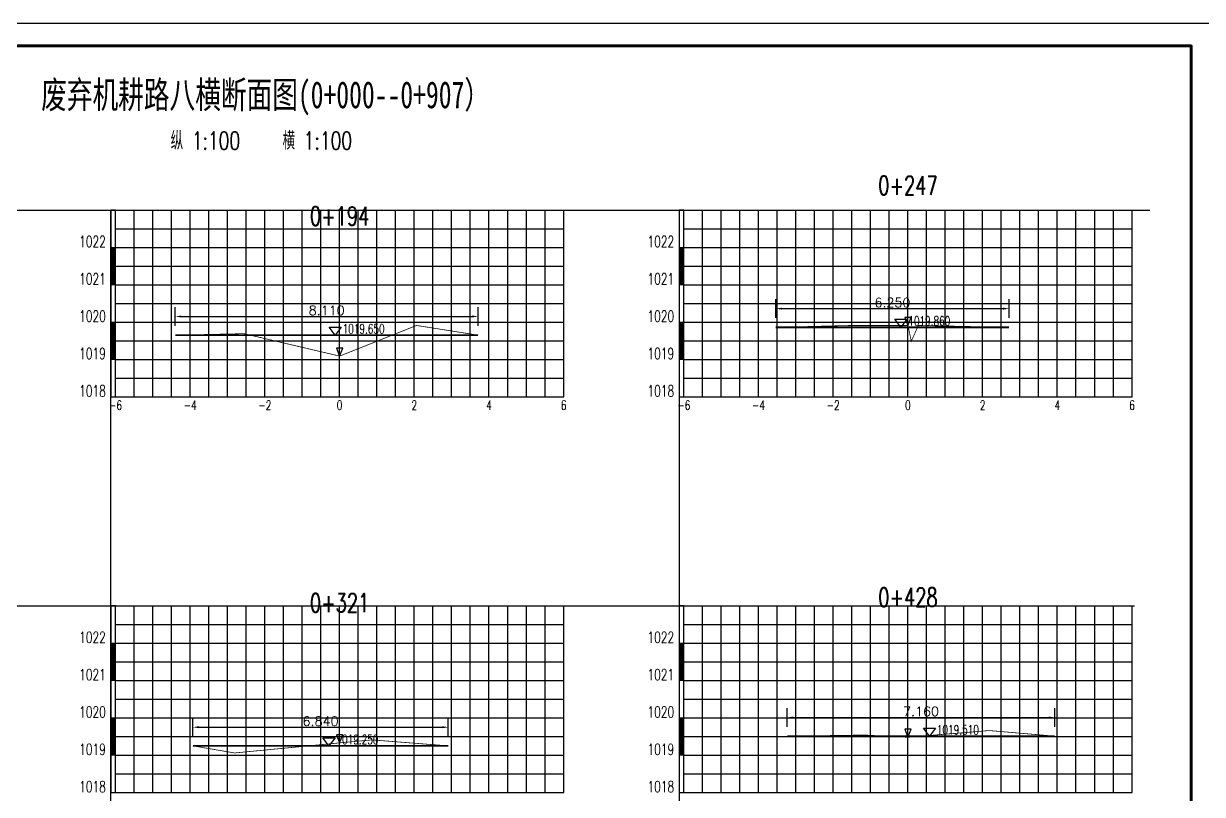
# Model space of a CAD drawing. Extents: x 695776 to 1250176, y 4443437 to 9025597.
# Drawn here: x 868899 to 900464, y 4497841 to 4518480 of the extents above; entities that cross this region are included whole.
import ezdxf
from ezdxf.enums import TextEntityAlignment as Align

# ---------------------------------------------------------------- set-up
doc = ezdxf.new("R2010")
doc.units = 0
doc.header["$LTSCALE"] = 0.5
doc.header["$PDSIZE"] = 0.2
doc.linetypes.add('ACAD_ISO07W100', pattern=[3.5, 0.5, -3])
doc.linetypes.add('CENTER2', pattern=[28.575, 19.05, -3.175, 3.175, -3.175])
doc.layers.get('0').update_dxf_attribs({"linetype": 'CONTINUOUS'})
doc.layers.get('Defpoints').update_dxf_attribs({"linetype": 'CONTINUOUS'})
for name, color, linetype in [('KEDU', 7, 'CONTINUOUS'), ('MIGE', 4, 'ACAD_ISO07W100'), ('MIGE1', 11, 'CONTINUOUS'), ('SANJIAO', 212, 'CONTINUOUS'), ('SHEJI', 1, 'CONTINUOUS'), ('YUANSHI', 2, 'CONTINUOUS'), ('YUANSHI1', 73, 'CONTINUOUS'), ('ZHOUXIAN', 20, 'CENTER2'), ('图框', 7, 'CONTINUOUS'), ('辅助线', 3, 'CONTINUOUS')]:
    doc.layers.add(name, color=color, linetype=linetype)
doc.styles.get("Standard").update_dxf_attribs({"font": 'rs.shx', "bigfont": 'hztxt.shx'})
doc.styles.add('仿宋', font='仿宋_GB2312.ttf', dxfattribs={"width": 0.7})
doc.dimstyles.get("Standard").update_dxf_attribs({"dimtxt": 0.18, "dimasz": 0.18, "dimexe": 0.18, "dimexo": 0.0625, "dimgap": 0.09, "dimtad": 0, "dimtih": 1, "dimtoh": 1, "dimdec": 4, "dimzin": 0, "dimdsep": 46, "dimtxsty": 'Standard', "dimcen": 0.09, "dimadec": 0, "dimazin": 0, "dimtfac": 1, "dimtdec": 4, "dimtofl": 0, "dimtmove": 0, "dimatfit": 3, "dimfxl": 0, "dimtolj": 1, "dimtzin": 0, "dimarcsym": 0})

# ---------------------------------------------------------------- blocks, each defined once
blk = doc.blocks.new('zhunghao')
blk.add_lwpolyline([(0, 0), (0.33, 0.86), (-0.33, 0.86), (0, 0)])
blk = doc.blocks.new('ele_sym08')
blk.add_line((0, 0), (5.6, 0))
blk.add_lwpolyline([(0.9, 0), (0.25, 0.86), (1.55, 0.86), (0.9, 0)])
at = {"width": 0.7}
blk.add_attdef('ELEVAT', (1.7, 0.18), '', height=1, dxfattribs=at)
blk = doc.blocks.new('*D799')
at = {"color": 0, "lineweight": -2}
for p, q in [((872961, 4510388), (872961, 4510888)), ((881071, 4510388), (881071, 4510888)), ((873124, 4510638), (880909, 4510638))]:
    blk.add_line(p, q, dxfattribs=at)
at = {"color": 0}
for points in [[(873124, 4510665), (873124, 4510611), (872961, 4510638)], [(880909, 4510665), (880909, 4510611), (881071, 4510638)]]:
    blk.add_solid(points, dxfattribs=at)
at = {"layer": 'Defpoints', "color": 0}
for p in [(881071, 4510638), (872961, 4510138), (881071, 4510138)]:
    blk.add_point(p, dxfattribs=at)
at = {"color": 0, "insert": (877016, 4510800), "char_height": 250, "attachment_point": 5}
blk.add_mtext('\\A1;8.110', dxfattribs=at)
blk = doc.blocks.new('bc1_100')
blk.add_lwpolyline([(0.064, 1), (-0.063, 1), (-0.063, 0), (0.064, 0)], close=True)
at = {"width": 0.7}
blk.add_attdef('BC', text='', height=0.3, dxfattribs=at).set_placement((-0.193, 0.007), align=Align.RIGHT)
blk = doc.blocks.new('bc0_100')
for p, q in [((-0.063, 1), (-0.063, 0)), ((0.063, 0), (0.063, 1))]:
    blk.add_line(p, q)
at = {"const_width": 0.126}
blk.add_lwpolyline([(0, 1), (0, 0)], dxfattribs=at)
at = {"width": 0.7}
blk.add_attdef('BC', text='', height=0.3, dxfattribs=at).set_placement((-0.193, 0.007), align=Align.RIGHT)
blk = doc.blocks.new('*D800')
at = {"color": 0, "lineweight": -2}
for p, q in [((889039, 4510598), (889039, 4511098)), ((895289, 4510598), (895289, 4511098)), ((889202, 4510848), (895127, 4510848))]:
    blk.add_line(p, q, dxfattribs=at)
at = {"color": 0}
for points in [[(889202, 4510875), (889202, 4510821), (889039, 4510848)], [(895127, 4510875), (895127, 4510821), (895289, 4510848)]]:
    blk.add_solid(points, dxfattribs=at)
at = {"layer": 'Defpoints', "color": 0}
for p in [(895289, 4510848), (889039, 4510348), (895289, 4510348)]:
    blk.add_point(p, dxfattribs=at)
at = {"color": 0, "insert": (892164, 4511010), "char_height": 250, "attachment_point": 5}
blk.add_mtext('\\A1;6.250', dxfattribs=at)
blk = doc.blocks.new('*D802')
at = {"color": 0, "lineweight": -2}
for p, q in [((873431, 4499391), (873431, 4499891)), ((880271, 4499391), (880271, 4499891)), ((873594, 4499641), (880109, 4499641))]:
    blk.add_line(p, q, dxfattribs=at)
at = {"color": 0}
for points in [[(873594, 4499668), (873594, 4499614), (873431, 4499641)], [(880109, 4499668), (880109, 4499614), (880271, 4499641)]]:
    blk.add_solid(points, dxfattribs=at)
at = {"layer": 'Defpoints', "color": 0}
for p in [(880271, 4499641), (873431, 4499141), (880271, 4499141)]:
    blk.add_point(p, dxfattribs=at)
at = {"color": 0, "insert": (876851, 4499804), "char_height": 250, "attachment_point": 5}
blk.add_mtext('\\A1;6.840', dxfattribs=at)
blk = doc.blocks.new('*D803')
at = {"color": 0, "lineweight": -2}
for p, q in [((889349, 4499651), (889349, 4500151)), ((896509, 4499651), (896509, 4500151)), ((889512, 4499901), (896347, 4499901))]:
    blk.add_line(p, q, dxfattribs=at)
at = {"color": 0}
for points in [[(889512, 4499928), (889512, 4499874), (889349, 4499901)], [(896347, 4499928), (896347, 4499874), (896509, 4499901)]]:
    blk.add_solid(points, dxfattribs=at)
at = {"layer": 'Defpoints', "color": 0}
for p in [(896509, 4499901), (889349, 4499401), (896509, 4499401)]:
    blk.add_point(p, dxfattribs=at)
at = {"color": 0, "insert": (892929, 4500064), "char_height": 250, "attachment_point": 5}
blk.add_mtext('\\A1;7.160', dxfattribs=at)

msp = doc.modelspace()

# ---------------------------------------------------------------- linework, layer by layer
at = {"layer": 'MIGE', "linetype": 'Continuous'}
for p, q in [((871861.0519, 4508487.6428), (871861.0519, 4513487.6428)), ((872861.0519, 4508487.6428), (872861.0519, 4513487.6428)), ((873861.0519, 4508487.6428), (873861.0519, 4513487.6428)), ((874861.0519, 4508487.6428), (874861.0519, 4513487.6428)), ((875861.0519, 4508487.6428), (875861.0519, 4513487.6428)), ((876861.0519, 4508487.6428), (876861.0519, 4513487.6428)), ((877861.0519, 4508487.6428), (877861.0519, 4513487.6428)), ((878861.0519, 4508487.6428), (878861.0519, 4513487.6428)), ((879861.0519, 4508487.6428), (879861.0519, 4513487.6428)), ((880861.0519, 4508487.6428), (880861.0519, 4513487.6428)), ((881861.0519, 4508487.6428), (881861.0519, 4513487.6428)), ((882861.0519, 4508487.6428), (882861.0519, 4513487.6428)), ((887079.1022, 4508487.6428), (887079.1022, 4513487.6428)), ((888079.1022, 4508487.6428), (888079.1022, 4513487.6428)), ((889079.1022, 4508487.6428), (889079.1022, 4513487.6428)), ((890079.1022, 4508487.6428), (890079.1022, 4513487.6428)), ((891079.1022, 4508487.6428), (891079.1022, 4513487.6428)), ((892079.1022, 4508487.6428), (892079.1022, 4513487.6428)), ((893079.1022, 4508487.6428), (893079.1022, 4513487.6428)), ((894079.1022, 4508487.6428), (894079.1022, 4513487.6428)), ((895079.1022, 4508487.6428), (895079.1022, 4513487.6428)), ((896079.1022, 4508487.6428), (896079.1022, 4513487.6428)), ((897079.1022, 4508487.6428), (897079.1022, 4513487.6428)), ((898079.1022, 4508487.6428), (898079.1022, 4513487.6428)), ((871361.0519, 4512987.6428), (883361.0519, 4512987.6428)), ((886579.1022, 4512987.6428), (898579.1022, 4512987.6428)), ((871361.0519, 4511987.6428), (883361.0519, 4511987.6428)), ((886579.1022, 4511987.6428), (898579.1022, 4511987.6428)), ((871361.0519, 4510987.6428), (883361.0519, 4510987.6428)), ((886579.1022, 4510987.6428), (898579.1022, 4510987.6428)), ((871361.0519, 4509987.6428), (883361.0519, 4509987.6428)), ((886579.1022, 4509987.6428), (898579.1022, 4509987.6428)), ((871361.0519, 4508987.6428), (883361.0519, 4508987.6428)), ((886579.1022, 4508987.6428), (898579.1022, 4508987.6428)), ((871861.0519, 4497891.3781), (871861.0519, 4502891.3781)), ((872861.0519, 4497891.3781), (872861.0519, 4502891.3781)), ((873861.0519, 4497891.3781), (873861.0519, 4502891.3781)), ((874861.0519, 4497891.3781), (874861.0519, 4502891.3781)), ((875861.0519, 4497891.3781), (875861.0519, 4502891.3781)), ((876861.0519, 4497891.3781), (876861.0519, 4502891.3781)), ((877861.0519, 4497891.3781), (877861.0519, 4502891.3781)), ((878861.0519, 4497891.3781), (878861.0519, 4502891.3781)), ((879861.0519, 4497891.3781), (879861.0519, 4502891.3781)), ((880861.0519, 4497891.3781), (880861.0519, 4502891.3781)), ((881861.0519, 4497891.3781), (881861.0519, 4502891.3781)), ((882861.0519, 4497891.3781), (882861.0519, 4502891.3781)), ((887079.1022, 4497891.3781), (887079.1022, 4502891.3781)), ((888079.1022, 4497891.3781), (888079.1022, 4502891.3781)), ((889079.1022, 4497891.3781), (889079.1022, 4502891.3781)), ((890079.1022, 4497891.3781), (890079.1022, 4502891.3781)), ((891079.1022, 4497891.3781), (891079.1022, 4502891.3781)), ((892079.1022, 4497891.3781), (892079.1022, 4502891.3781)), ((893079.1022, 4497891.3781), (893079.1022, 4502891.3781)), ((894079.1022, 4497891.3781), (894079.1022, 4502891.3781)), ((895079.1022, 4497891.3781), (895079.1022, 4502891.3781)), ((896079.1022, 4497891.3781), (896079.1022, 4502891.3781)), ((897079.1022, 4497891.3781), (897079.1022, 4502891.3781)), ((898079.1022, 4497891.3781), (898079.1022, 4502891.3781)), ((871361.0519, 4502391.3781), (883361.0519, 4502391.3781)), ((886579.1022, 4502391.3781), (898579.1022, 4502391.3781)), ((871361.0519, 4501391.3781), (883361.0519, 4501391.3781)), ((886579.1022, 4501391.3781), (898579.1022, 4501391.3781)), ((871361.0519, 4500391.3781), (883361.0519, 4500391.3781)), ((886579.1022, 4500391.3781), (898579.1022, 4500391.3781)), ((871361.0519, 4499391.3781), (883361.0519, 4499391.3781)), ((886579.1022, 4499391.3781), (898579.1022, 4499391.3781)), ((871361.0519, 4498391.3781), (883361.0519, 4498391.3781)), ((886579.1022, 4498391.3781), (898579.1022, 4498391.3781))]:
    msp.add_line(p, q, dxfattribs=at)
at = {"layer": 'MIGE1'}
for p, q in [((871361.0519, 4513487.6428), (883361.0519, 4513487.6428)), ((871361.0519, 4508487.6428), (871361.0519, 4513487.6428)), ((872361.0519, 4508487.6428), (872361.0519, 4513487.6428)), ((873361.0519, 4508487.6428), (873361.0519, 4513487.6428)), ((874361.0519, 4508487.6428), (874361.0519, 4513487.6428)), ((875361.0519, 4508487.6428), (875361.0519, 4513487.6428)), ((876361.0519, 4508487.6428), (876361.0519, 4513487.6428)), ((877361.0519, 4508487.6428), (877361.0519, 4513487.6428)), ((878361.0519, 4508487.6428), (878361.0519, 4513487.6428)), ((879361.0519, 4508487.6428), (879361.0519, 4513487.6428)), ((880361.0519, 4508487.6428), (880361.0519, 4513487.6428)), ((881361.0519, 4508487.6428), (881361.0519, 4513487.6428)), ((882361.0519, 4508487.6428), (882361.0519, 4513487.6428)), ((883361.0519, 4508487.6428), (883361.0519, 4513487.6428)), ((886579.1022, 4513487.6428), (898579.1022, 4513487.6428)), ((886579.1022, 4508487.6428), (886579.1022, 4513487.6428)), ((887579.1022, 4508487.6428), (887579.1022, 4513487.6428)), ((888579.1022, 4508487.6428), (888579.1022, 4513487.6428)), ((889579.1022, 4508487.6428), (889579.1022, 4513487.6428)), ((890579.1022, 4508487.6428), (890579.1022, 4513487.6428)), ((891579.1022, 4508487.6428), (891579.1022, 4513487.6428)), ((892579.1022, 4508487.6428), (892579.1022, 4513487.6428)), ((893579.1022, 4508487.6428), (893579.1022, 4513487.6428)), ((894579.1022, 4508487.6428), (894579.1022, 4513487.6428)), ((895579.1022, 4508487.6428), (895579.1022, 4513487.6428)), ((896579.1022, 4508487.6428), (896579.1022, 4513487.6428)), ((897579.1022, 4508487.6428), (897579.1022, 4513487.6428)), ((898579.1022, 4508487.6428), (898579.1022, 4513487.6428)), ((871361.0519, 4512487.6428), (883361.0519, 4512487.6428)), ((886579.1022, 4512487.6428), (898579.1022, 4512487.6428)), ((871361.0519, 4511487.6428), (883361.0519, 4511487.6428)), ((886579.1022, 4511487.6428), (898579.1022, 4511487.6428)), ((871361.0519, 4510487.6428), (883361.0519, 4510487.6428)), ((886579.1022, 4510487.6428), (898579.1022, 4510487.6428)), ((871361.0519, 4509487.6428), (883361.0519, 4509487.6428)), ((886579.1022, 4509487.6428), (898579.1022, 4509487.6428)), ((871361.0519, 4508487.6428), (883361.0519, 4508487.6428)), ((886579.1022, 4508487.6428), (898579.1022, 4508487.6428)), ((871361.0519, 4502891.3781), (883361.0519, 4502891.3781)), ((871361.0519, 4497891.3781), (871361.0519, 4502891.3781)), ((872361.0519, 4497891.3781), (872361.0519, 4502891.3781)), ((873361.0519, 4497891.3781), (873361.0519, 4502891.3781)), ((874361.0519, 4497891.3781), (874361.0519, 4502891.3781)), ((875361.0519, 4497891.3781), (875361.0519, 4502891.3781)), ((876361.0519, 4497891.3781), (876361.0519, 4502891.3781)), ((877361.0519, 4497891.3781), (877361.0519, 4502891.3781)), ((878361.0519, 4497891.3781), (878361.0519, 4502891.3781)), ((879361.0519, 4497891.3781), (879361.0519, 4502891.3781)), ((880361.0519, 4497891.3781), (880361.0519, 4502891.3781)), ((881361.0519, 4497891.3781), (881361.0519, 4502891.3781)), ((882361.0519, 4497891.3781), (882361.0519, 4502891.3781)), ((883361.0519, 4497891.3781), (883361.0519, 4502891.3781)), ((886579.1022, 4502891.3781), (898579.1022, 4502891.3781)), ((886579.1022, 4497891.3781), (886579.1022, 4502891.3781)), ((887579.1022, 4497891.3781), (887579.1022, 4502891.3781)), ((888579.1022, 4497891.3781), (888579.1022, 4502891.3781)), ((889579.1022, 4497891.3781), (889579.1022, 4502891.3781)), ((890579.1022, 4497891.3781), (890579.1022, 4502891.3781)), ((891579.1022, 4497891.3781), (891579.1022, 4502891.3781)), ((892579.1022, 4497891.3781), (892579.1022, 4502891.3781)), ((893579.1022, 4497891.3781), (893579.1022, 4502891.3781)), ((894579.1022, 4497891.3781), (894579.1022, 4502891.3781)), ((895579.1022, 4497891.3781), (895579.1022, 4502891.3781)), ((896579.1022, 4497891.3781), (896579.1022, 4502891.3781)), ((897579.1022, 4497891.3781), (897579.1022, 4502891.3781)), ((898579.1022, 4497891.3781), (898579.1022, 4502891.3781)), ((871361.0519, 4501891.3781), (883361.0519, 4501891.3781)), ((886579.1022, 4501891.3781), (898579.1022, 4501891.3781)), ((871361.0519, 4500891.3781), (883361.0519, 4500891.3781)), ((886579.1022, 4500891.3781), (898579.1022, 4500891.3781)), ((871361.0519, 4499891.3781), (883361.0519, 4499891.3781)), ((886579.1022, 4499891.3781), (898579.1022, 4499891.3781)), ((871361.0519, 4498891.3781), (883361.0519, 4498891.3781)), ((886579.1022, 4498891.3781), (898579.1022, 4498891.3781)), ((871361.0519, 4497891.3781), (883361.0519, 4497891.3781)), ((886579.1022, 4497891.3781), (898579.1022, 4497891.3781))]:
    msp.add_line(p, q, dxfattribs=at)
at = {"layer": 'SHEJI', "const_width": 50}
for points in [[(872961.0519, 4510137.6428), (874971.7186, 4510137.6428), (877361.0519, 4510137.6428), (878767.8812, 4510137.6428), (881071.0519, 4510137.6428)], [(889039.1022, 4510347.6428), (892579.1022, 4510347.6428), (892589.8165, 4510347.6428), (892836.4831, 4510347.6428), (895289.1022, 4510347.6428)], [(889349.1022, 4499401.3781), (891999.1022, 4499401.3781), (892579.1022, 4499401.3781), (892942.4355, 4499401.3781), (896509.1022, 4499401.3781)], [(873431.0519, 4499141.3781), (876528.4593, 4499141.3781), (877361.0519, 4499141.3781), (880271.0519, 4499141.3781)]]:
    msp.add_lwpolyline(points, dxfattribs=at)
at = {"layer": 'YUANSHI', "const_width": 20}
for points in [[(872961.0519, 4510137.6428), (874801.0519, 4510177.6428), (874971.7186, 4510137.6428)], [(878767.8812, 4510137.6428), (879421.0519, 4510397.6428), (881071.0519, 4510137.6428)], [(889039.1022, 4510347.6428), (891059.1022, 4510397.6428), (892579.1022, 4510397.6428), (892589.8165, 4510347.6428)], [(892836.4831, 4510347.6428), (892859.1022, 4510397.6428), (895289.1022, 4510347.6428)], [(889349.1022, 4499401.3781), (891419.1022, 4499431.3781), (891999.1022, 4499401.3781)], [(892942.4355, 4499401.3781), (894759.1022, 4499551.3781), (896509.1022, 4499401.3781)], [(876528.4593, 4499141.3781), (877361.0519, 4499221.3781), (878231.0519, 4499301.3781), (880271.0519, 4499141.3781)]]:
    msp.add_lwpolyline(points, dxfattribs=at)
at = {"layer": 'YUANSHI1', "const_width": 20}
for points in [[(874971.7186, 4510137.6428), (877361.0519, 4509577.6428), (878767.8812, 4510137.6428)], [(892589.8165, 4510347.6428), (892669.1022, 4509977.6428), (892836.4831, 4510347.6428)], [(891999.1022, 4499401.3781), (892579.1022, 4499371.3781), (892942.4355, 4499401.3781)], [(873431.0519, 4499141.3781), (874551.0519, 4498951.3781), (876528.4593, 4499141.3781)]]:
    msp.add_lwpolyline(points, dxfattribs=at)
at = {"layer": 'ZHOUXIAN'}
for p, q in [((877361.0519, 4509077.6428), (877361.0519, 4510897.6428)), ((892579.1022, 4509477.6428), (892579.1022, 4510897.6428)), ((892579.1022, 4498871.3781), (892579.1022, 4500051.3781)), ((877361.0519, 4498451.3781), (877361.0519, 4499801.3781))]:
    msp.add_line(p, q, dxfattribs=at)
at = {"layer": '图框', "linetype": 'Continuous', "lineweight": -2, "flags": 128}
msp.add_lwpolyline([(850364.3186, 4518480.4611), (850364.3186, 4482840.4611), (900764.3186, 4482840.4611), (900764.3186, 4518480.4611), (850364.3186, 4518480.4611)], dxfattribs=at)
at = {"layer": '图框', "linetype": 'Continuous', "lineweight": 60, "flags": 128}
msp.add_lwpolyline([(853364.3186, 4517880.4611), (900164.3186, 4517880.4611), (900164.3186, 4483440.4611), (853364.3186, 4483440.4611), (853364.3186, 4517880.4611)], dxfattribs=at)
at = {"layer": '辅助线'}
for points in [[(856194.3859, 4513487.6428), (899059.899, 4513487.6428)], [(871234.8564, 4493105.0944), (871234.8564, 4513487.6428)], [(886452.9067, 4513487.6428), (886452.9067, 4492810.2443)], [(856194.3859, 4502891.3781), (898649.7275, 4502891.3781)]]:
    msp.add_lwpolyline(points, dxfattribs=at)

# ---------------------------------------------------------------- block references
at = {"xscale": 250, "yscale": 250, "zscale": 250}
for p, values in [((877016.0519, 4510137.6428), {'ELEVAT': '1019.650'}), ((892164.1022, 4510347.6428), {'ELEVAT': '1019.860'}), ((892929.1022, 4499401.3781), {'ELEVAT': '1019.510'}), ((876851.0519, 4499141.3781), {'ELEVAT': '1019.250'})]:
    msp.add_blockref('ele_sym08', p, dxfattribs=at).add_auto_attribs(values)
at = {"layer": 'KEDU', "xscale": 1000, "yscale": 1000, "zscale": 1000}
for name, p, values in [('bc1_100', (871297.8039, 4512487.6428), {'BC': '1022'}), ('bc1_100', (886515.8542, 4512487.6428), {'BC': '1022'}), ('bc0_100', (871297.8039, 4511487.6428), {'BC': '1021'}), ('bc0_100', (886515.8542, 4511487.6428), {'BC': '1021'}), ('bc1_100', (871297.8039, 4510487.6428), {'BC': '1020'}), ('bc1_100', (886515.8542, 4510487.6428), {'BC': '1020'}), ('bc0_100', (871297.8039, 4509487.6428), {'BC': '1019'}), ('bc0_100', (886515.8542, 4509487.6428), {'BC': '1019'}), ('bc1_100', (871297.8039, 4508487.6428), {'BC': '1018'}), ('bc1_100', (886515.8542, 4508487.6428), {'BC': '1018'}), ('bc1_100', (871297.8039, 4501891.3781), {'BC': '1022'}), ('bc1_100', (886515.8542, 4501891.3781), {'BC': '1022'}), ('bc0_100', (871297.8039, 4500891.3781), {'BC': '1021'}), ('bc0_100', (886515.8542, 4500891.3781), {'BC': '1021'}), ('bc1_100', (871297.8039, 4499891.3781), {'BC': '1020'}), ('bc1_100', (886515.8542, 4499891.3781), {'BC': '1020'}), ('bc0_100', (871297.8039, 4498891.3781), {'BC': '1019'}), ('bc0_100', (886515.8542, 4498891.3781), {'BC': '1019'}), ('bc1_100', (871297.8039, 4497891.3781), {'BC': '1018'}), ('bc1_100', (886515.8542, 4497891.3781), {'BC': '1018'})]:
    msp.add_blockref(name, p, dxfattribs=at).add_auto_attribs(values)
at = {"layer": 'SANJIAO', "xscale": 250, "yscale": 250, "zscale": 250}
for p in [(892579.1022, 4510397.6428), (877361.0519, 4509577.6428), (877361.0519, 4499221.3781), (892579.1022, 4499371.3781)]:
    msp.add_blockref('zhunghao', p, dxfattribs=at)

# ---------------------------------------------------------------- texts
at = {"width": 0.7}
for s, p in [('0+247', (892579.1022, 4513897.6428)), ('0+194', (877361.0519, 4513077.6428)), ('0+321', (877361.0519, 4502721.3781)), ('0+428', (892579.1022, 4502871.3781))]:
    msp.add_text(s, height=500, dxfattribs=at).set_placement(p, align=Align.CENTER)
at = {"layer": 'KEDU', "width": 0.7}
for s, p in [('-6', (871361.0519, 4508137.6428)), ('-4', (873361.0519, 4508137.6428)), ('-2', (875361.0519, 4508137.6428)), ('0', (877361.0519, 4508137.6428)), ('0', (877361.0519, 4508137.6428)), ('2', (879361.0519, 4508137.6428)), ('4', (881361.0519, 4508137.6428)), ('6', (883361.0519, 4508137.6428)), ('-6', (886579.1022, 4508137.6428)), ('-4', (888579.1022, 4508137.6428)), ('-2', (890579.1022, 4508137.6428)), ('0', (892579.1022, 4508137.6428)), ('0', (892579.1022, 4508137.6428)), ('2', (894579.1022, 4508137.6428)), ('4', (896579.1022, 4508137.6428)), ('6', (898579.1022, 4508137.6428))]:
    msp.add_text(s, height=250, dxfattribs=at).set_placement(p, align=Align.CENTER)
at = {"layer": '图框', "style": '仿宋', "width": 0.7}
msp.add_text('废弃机耕路八横断面图(0+000--0+907）', height=720, dxfattribs=at).set_placement((875379.2912, 4516214.6869), align=Align.CENTER)
at = {"layer": '图框', "width": 0.7}
for p in [(875265.9826, 4515105.5209), (875265.9852, 4515105.5214)]:
    msp.add_text('纵 1:100    横 1:100', height=480, dxfattribs=at).set_placement(p, align=Align.CENTER)

# ---------------------------------------------------------------- dimensions: what is measured, and where the dimension line sits
for base, p1, p2, picture, middle in [((895289.1022, 4510847.6428), (889039.1022, 4510347.6428), (895289.1022, 4510347.6428), '*D800', (892164.1022, 4511010.1428)), ((881071.0519, 4510637.6428), (872961.0519, 4510137.6428), (881071.0519, 4510137.6428), '*D799', (877016.0519, 4510800.1428)), ((896509.1022, 4499901.3781), (889349.1022, 4499401.3781), (896509.1022, 4499401.3781), '*D803', (892929.1022, 4500063.8781)), ((880271.0519, 4499641.3781), (873431.0519, 4499141.3781), (880271.0519, 4499141.3781), '*D802', (876851.0519, 4499803.8781))]:
    dim = msp.add_linear_dim(base=base, p1=p1, p2=p2, dimstyle='Standard', override={"dimtxt": 250, "dimasz": 162.5, "dimexe": 250, "dimexo": 250, "dimgap": 37.5, "dimtad": 1, "dimtih": 0, "dimtoh": 0, "dimdec": 3, "dimlfac": 0.001})
    dim.commit()
    dim.dimension.update_dxf_attribs({"geometry": picture, "text_midpoint": middle})

doc.saveas('drawing.dxf')
